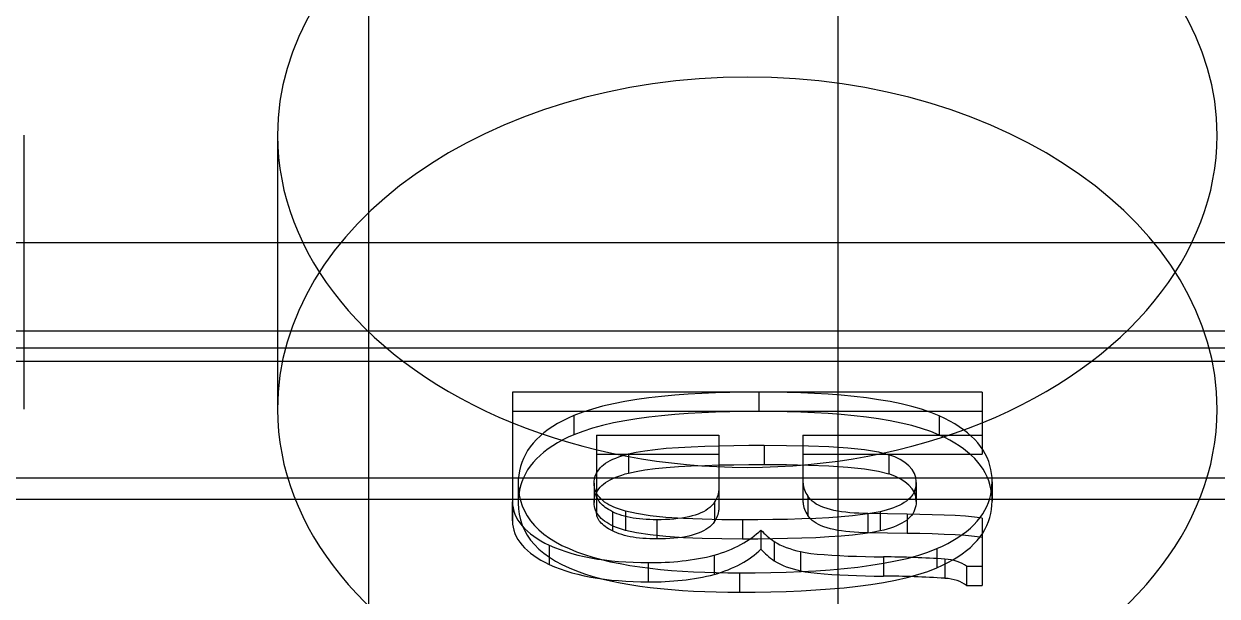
# Model space of a CAD drawing. Extents: x 0 to 171, y 0 to 233.
# Drawn here: x 51.2 to 56.25, y 17.89 to 20.32 of the extents above; entities that cross this region are included whole.
import ezdxf

# ---------------------------------------------------------------- set-up
doc = ezdxf.new("R2010")
doc.units = 0
doc.layers.add('-15N-THT. THIẾT BỊ ĐÓNG MỞ', color=40, linetype='CONTINUOUS')

# ---------------------------------------------------------------- blocks, each defined once
blk = doc.blocks.new('06 - N - SC VSD CHIẾU TRÊN ATV630U75~D11N4')
at = {"layer": '-15N-THT. THIẾT BỊ ĐÓNG MỞ'}
for p, q in [((-32.841, -225.0518), (-32.841, -209.1443)), ((-30.8537, -225.0518), (-30.8537, -209.1443)), ((-34.3006, -213.1625), (-34.3006, -214.3225)), ((-33.2268, -213.1625), (-33.2268, -214.3225)), ((-1.9884, -213.6182), (-49.2078, -213.6182)), ((39.5042, -213.9921), (-38.8143, -213.9921)), ((-38.8143, -214.0624), (39.5042, -214.0624)), ((39.5042, -214.1207), (-38.8143, -214.1207)), ((-30.2441, -214.2505), (-32.2326, -214.2505)), ((-32.2326, -214.2505), (-32.2326, -214.7921)), ((-31.7569, -214.2897), (-31.805, -214.2991)), ((-31.7067, -214.2815), (-31.7569, -214.2897)), ((-31.6547, -214.2744), (-31.7067, -214.2815)), ((-31.601, -214.2684), (-31.6547, -214.2744)), ((-31.5459, -214.2633), (-31.601, -214.2684)), ((-31.4894, -214.2592), (-31.5459, -214.2633)), ((-31.4315, -214.2559), (-31.4894, -214.2592)), ((-31.3726, -214.2535), (-31.4315, -214.2559)), ((-31.3127, -214.2518), (-31.3726, -214.2535)), ((-31.2519, -214.2508), (-31.3127, -214.2518)), ((-31.1904, -214.2505), (-31.2519, -214.2508)), ((-31.1904, -214.2505), (-31.1904, -214.3319)), ((-31.13, -214.2508), (-31.1904, -214.2505)), ((-31.0703, -214.2518), (-31.13, -214.2508)), ((-31.0114, -214.2535), (-31.0703, -214.2518)), ((-30.9535, -214.256), (-31.0114, -214.2535)), ((-30.8966, -214.2593), (-30.9535, -214.256)), ((-30.841, -214.2635), (-30.8966, -214.2593)), ((-30.7868, -214.2687), (-30.841, -214.2635)), ((-30.7341, -214.2748), (-30.7868, -214.2687)), ((-30.6831, -214.282), (-30.7341, -214.2748)), ((-30.6341, -214.2903), (-30.6831, -214.282)), ((-30.5872, -214.2998), (-30.6341, -214.2903)), ((-30.2441, -214.2505), (-30.2441, -214.5131)), ((-30.2441, -214.3319), (-32.2326, -214.3319)), ((-31.9347, -214.3348), (-31.9724, -214.3493)), ((-31.8942, -214.3216), (-31.9347, -214.3348)), ((-31.8508, -214.3097), (-31.8942, -214.3216)), ((-31.805, -214.2991), (-31.8508, -214.3097)), ((-31.5459, -214.3448), (-31.601, -214.3498)), ((-31.4894, -214.3406), (-31.5459, -214.3448)), ((-31.4315, -214.3374), (-31.4894, -214.3406)), ((-31.3726, -214.3349), (-31.4315, -214.3374)), ((-31.3127, -214.3332), (-31.3726, -214.3349)), ((-31.2519, -214.3322), (-31.3127, -214.3332)), ((-31.1904, -214.3319), (-31.2519, -214.3322)), ((-31.13, -214.3322), (-31.1904, -214.3319)), ((-31.0703, -214.3332), (-31.13, -214.3322)), ((-31.0114, -214.3349), (-31.0703, -214.3332)), ((-30.9535, -214.3374), (-31.0114, -214.3349)), ((-30.8966, -214.3407), (-30.9535, -214.3374)), ((-30.841, -214.345), (-30.8966, -214.3407)), ((-30.7868, -214.3501), (-30.841, -214.345)), ((-30.5428, -214.3105), (-30.5872, -214.2998)), ((-30.5009, -214.3226), (-30.5428, -214.3105)), ((-30.4618, -214.3359), (-30.5009, -214.3226)), ((-30.4258, -214.3507), (-30.4618, -214.3359)), ((-32.0618, -214.3957), (-32.0812, -214.4087)), ((-32.0412, -214.3832), (-32.0618, -214.3957)), ((-32.0194, -214.3713), (-32.0412, -214.3832)), ((-31.9964, -214.36), (-32.0194, -214.3713)), ((-31.9724, -214.3493), (-31.9964, -214.36)), ((-31.9724, -214.3493), (-31.9724, -214.4308)), ((-31.8508, -214.3911), (-31.8942, -214.403)), ((-31.805, -214.3805), (-31.8508, -214.3911)), ((-31.7569, -214.3712), (-31.805, -214.3805)), ((-31.7067, -214.363), (-31.7569, -214.3712)), ((-31.6547, -214.3559), (-31.7067, -214.363)), ((-31.601, -214.3498), (-31.6547, -214.3559)), ((-30.7341, -214.3562), (-30.7868, -214.3501)), ((-30.6831, -214.3634), (-30.7341, -214.3562)), ((-30.6341, -214.3718), (-30.6831, -214.3634)), ((-30.5872, -214.3813), (-30.6341, -214.3718)), ((-30.5428, -214.392), (-30.5872, -214.3813)), ((-30.5009, -214.404), (-30.5428, -214.392)), ((-30.4258, -214.3507), (-30.4258, -214.4321)), ((-30.403, -214.3614), (-30.4258, -214.3507)), ((-30.3813, -214.3726), (-30.403, -214.3614)), ((-30.3607, -214.3843), (-30.3813, -214.3726)), ((-30.3413, -214.3966), (-30.3607, -214.3843)), ((-30.3231, -214.4093), (-30.3413, -214.3966)), ((-32.1158, -214.4364), (-32.131, -214.451)), ((-32.0992, -214.4223), (-32.1158, -214.4364)), ((-32.0812, -214.4087), (-32.0992, -214.4223)), ((-31.9964, -214.4414), (-32.0194, -214.4527)), ((-31.9724, -214.4308), (-31.9964, -214.4414)), ((-31.9347, -214.4162), (-31.9724, -214.4308)), ((-31.8942, -214.403), (-31.9347, -214.4162)), ((-31.8762, -214.4316), (-31.3592, -214.4316)), ((-31.8762, -214.4316), (-31.8762, -214.7625)), ((-31.3592, -214.4316), (-31.3592, -214.7492)), ((-31.0028, -214.4316), (-30.2441, -214.4316)), ((-31.0028, -214.4316), (-31.0028, -214.7172)), ((-30.4618, -214.4174), (-30.5009, -214.404)), ((-30.4258, -214.4321), (-30.4618, -214.4174)), ((-30.403, -214.4428), (-30.4258, -214.4321)), ((-30.3813, -214.4541), (-30.403, -214.4428)), ((-30.3061, -214.4225), (-30.3231, -214.4093)), ((-30.2904, -214.4362), (-30.3061, -214.4225)), ((-30.276, -214.4503), (-30.2904, -214.4362)), ((-32.1683, -214.4977), (-32.1779, -214.5141)), ((-32.1572, -214.4817), (-32.1683, -214.4977)), ((-32.1448, -214.4661), (-32.1572, -214.4817)), ((-32.131, -214.451), (-32.1448, -214.4661)), ((-32.0812, -214.4902), (-32.0992, -214.5038)), ((-32.0618, -214.4771), (-32.0812, -214.4902)), ((-32.0412, -214.4646), (-32.0618, -214.4771)), ((-32.0194, -214.4527), (-32.0412, -214.4646)), ((-31.7094, -214.5044), (-31.6716, -214.4981)), ((-31.6716, -214.4981), (-31.6287, -214.4926)), ((-31.6287, -214.4926), (-31.5815, -214.488)), ((-31.5815, -214.488), (-31.5304, -214.4842)), ((-31.5304, -214.4842), (-31.4757, -214.4811)), ((-31.4757, -214.4811), (-31.418, -214.4788)), ((-31.418, -214.4788), (-31.3577, -214.4771)), ((-31.3577, -214.4771), (-31.2955, -214.4759)), ((-31.2955, -214.4759), (-31.232, -214.4752)), ((-31.232, -214.4752), (-31.1675, -214.475)), ((-31.1675, -214.475), (-31.1675, -214.5564)), ((-31.1675, -214.475), (-31.0723, -214.4756)), ((-31.0723, -214.4756), (-30.9802, -214.4775)), ((-30.9802, -214.4775), (-30.8932, -214.4809)), ((-30.8932, -214.4809), (-30.8136, -214.4861)), ((-30.8136, -214.4861), (-30.7431, -214.4935)), ((-30.7431, -214.4935), (-30.6837, -214.5034)), ((-30.3607, -214.4658), (-30.3813, -214.4541)), ((-30.3413, -214.478), (-30.3607, -214.4658)), ((-30.3231, -214.4907), (-30.3413, -214.478)), ((-30.3061, -214.5039), (-30.3231, -214.4907)), ((-30.2629, -214.4649), (-30.276, -214.4503)), ((-30.251, -214.4798), (-30.2629, -214.4649)), ((-30.2405, -214.4952), (-30.251, -214.4798)), ((-30.2314, -214.511), (-30.2405, -214.4952)), ((-32.1931, -214.5481), (-32.1987, -214.5656)), ((-32.1862, -214.5309), (-32.1931, -214.5481)), ((-32.1779, -214.5141), (-32.1862, -214.5309)), ((-32.1448, -214.5475), (-32.1572, -214.5631)), ((-32.131, -214.5324), (-32.1448, -214.5475)), ((-32.1158, -214.5178), (-32.131, -214.5324)), ((-32.0992, -214.5038), (-32.1158, -214.5178)), ((-31.8762, -214.5131), (-31.3592, -214.5131)), ((-31.8384, -214.5515), (-31.829, -214.5455)), ((-31.829, -214.5455), (-31.8187, -214.5398)), ((-31.8187, -214.5398), (-31.8075, -214.5343)), ((-31.8075, -214.5343), (-31.7955, -214.5291)), ((-31.7955, -214.5291), (-31.7828, -214.5242)), ((-31.7828, -214.5242), (-31.7695, -214.5196)), ((-31.7695, -214.5196), (-31.7556, -214.5153)), ((-31.7556, -214.5153), (-31.7412, -214.5114)), ((-31.7412, -214.5114), (-31.7094, -214.5044)), ((-31.7412, -214.5114), (-31.7412, -214.5928)), ((-31.0028, -214.5131), (-30.2441, -214.5131)), ((-30.6837, -214.5034), (-30.6395, -214.5151)), ((-30.6395, -214.5151), (-30.6395, -214.5965)), ((-30.2904, -214.5176), (-30.3061, -214.5039)), ((-30.276, -214.5317), (-30.2904, -214.5176)), ((-30.2629, -214.5463), (-30.276, -214.5317)), ((-30.251, -214.5613), (-30.2629, -214.5463)), ((-30.2235, -214.5271), (-30.2314, -214.511)), ((-30.2169, -214.5436), (-30.2235, -214.5271)), ((-30.2115, -214.5604), (-30.2169, -214.5436)), ((-32.2029, -214.5834), (-32.2059, -214.6015)), ((-32.1987, -214.5656), (-32.2029, -214.5834)), ((-32.1779, -214.5955), (-32.1862, -214.6123)), ((-32.1683, -214.5791), (-32.1779, -214.5955)), ((-32.1572, -214.5631), (-32.1683, -214.5791)), ((-31.8806, -214.6017), (-31.877, -214.5937)), ((-31.877, -214.5937), (-31.8726, -214.5859)), ((-31.8726, -214.5859), (-31.8674, -214.5784)), ((-31.8674, -214.5784), (-31.8615, -214.5711)), ((-31.8615, -214.5711), (-31.8547, -214.5642)), ((-31.8547, -214.5642), (-31.847, -214.5577)), ((-31.847, -214.5577), (-31.8384, -214.5515)), ((-31.7828, -214.6056), (-31.7695, -214.601)), ((-31.7695, -214.601), (-31.7556, -214.5967)), ((-31.7556, -214.5967), (-31.7412, -214.5928)), ((-31.7412, -214.5928), (-31.7094, -214.5859)), ((-31.7094, -214.5859), (-31.6716, -214.5796)), ((-31.6716, -214.5796), (-31.6287, -214.5741)), ((-31.6287, -214.5741), (-31.5815, -214.5694)), ((-31.5815, -214.5694), (-31.5304, -214.5656)), ((-31.5304, -214.5656), (-31.4757, -214.5626)), ((-31.4757, -214.5626), (-31.418, -214.5602)), ((-31.418, -214.5602), (-31.3577, -214.5585)), ((-31.3577, -214.5585), (-31.2955, -214.5573)), ((-31.2955, -214.5573), (-31.232, -214.5567)), ((-31.232, -214.5567), (-31.1675, -214.5564)), ((-31.1675, -214.5564), (-31.0723, -214.557)), ((-31.0723, -214.557), (-30.9802, -214.5589)), ((-30.9802, -214.5589), (-30.8932, -214.5623)), ((-30.8932, -214.5623), (-30.8136, -214.5675)), ((-30.8136, -214.5675), (-30.7431, -214.575)), ((-30.7431, -214.575), (-30.6837, -214.5849)), ((-30.6837, -214.5849), (-30.6395, -214.5965)), ((-30.2405, -214.5767), (-30.251, -214.5613)), ((-30.2314, -214.5924), (-30.2405, -214.5767)), ((-30.2235, -214.6085), (-30.2314, -214.5924)), ((-30.2074, -214.5774), (-30.2115, -214.5604)), ((-30.2045, -214.5947), (-30.2074, -214.5774)), ((-30.2028, -214.6122), (-30.2045, -214.5947)), ((-72.7889, -214.6125), (72.7889, -214.6125)), ((-32.2077, -214.6198), (-32.2083, -214.6384)), ((-32.2083, -214.6384), (-32.2073, -214.6624)), ((-32.2083, -214.6384), (-32.2083, -214.7198)), ((-32.2059, -214.6015), (-32.2077, -214.6198)), ((-32.1987, -214.647), (-32.2029, -214.6648)), ((-32.1931, -214.6295), (-32.1987, -214.647)), ((-32.1862, -214.6123), (-32.1931, -214.6295)), ((-31.887, -214.636), (-31.8866, -214.6272)), ((-31.887, -214.636), (-31.887, -214.7175)), ((-31.8866, -214.6443), (-31.887, -214.636)), ((-31.8866, -214.6272), (-31.8854, -214.6185)), ((-31.8855, -214.6524), (-31.8866, -214.6443)), ((-31.8854, -214.6185), (-31.8834, -214.61)), ((-31.8834, -214.61), (-31.8806, -214.6017)), ((-31.8615, -214.6526), (-31.8547, -214.6457)), ((-31.8547, -214.6457), (-31.847, -214.6391)), ((-31.847, -214.6391), (-31.8384, -214.6329)), ((-31.8384, -214.6329), (-31.829, -214.627)), ((-31.829, -214.627), (-31.8187, -214.6213)), ((-31.8187, -214.6213), (-31.8075, -214.6158)), ((-31.8075, -214.6158), (-31.7955, -214.6106)), ((-31.7955, -214.6106), (-31.7828, -214.6056)), ((-30.5253, -214.6501), (-30.5274, -214.6589)), ((-30.524, -214.6412), (-30.5253, -214.6501)), ((-30.5236, -214.6322), (-30.524, -214.6412)), ((-30.5236, -214.6322), (-30.5236, -214.7136)), ((-30.5235, -214.7099), (-30.5235, -214.6284)), ((-30.2169, -214.625), (-30.2235, -214.6085)), ((-30.2115, -214.6418), (-30.2169, -214.625)), ((-30.2074, -214.6589), (-30.2115, -214.6418)), ((-30.2046, -214.6654), (-30.2029, -214.6477)), ((-30.2029, -214.6477), (-30.2023, -214.6299)), ((-30.2023, -214.6299), (-30.2028, -214.6122)), ((-30.2023, -214.6299), (-30.2023, -214.7113)), ((-32.2077, -214.7012), (-32.2083, -214.7198)), ((-32.2059, -214.6829), (-32.2077, -214.7012)), ((-32.2073, -214.6624), (-32.2043, -214.686)), ((-32.2029, -214.6648), (-32.2059, -214.6829)), ((-32.2043, -214.686), (-32.1991, -214.709)), ((-31.8866, -214.7087), (-31.8854, -214.7)), ((-31.8836, -214.6603), (-31.8855, -214.6524)), ((-31.8854, -214.7), (-31.8834, -214.6915)), ((-31.881, -214.6681), (-31.8836, -214.6603)), ((-31.8834, -214.6915), (-31.8806, -214.6832)), ((-31.8777, -214.6757), (-31.881, -214.6681)), ((-31.8806, -214.6832), (-31.877, -214.6751)), ((-31.8736, -214.683), (-31.8777, -214.6757)), ((-31.877, -214.6751), (-31.8726, -214.6673)), ((-31.8759, -214.6865), (-31.8762, -214.6811)), ((-31.875, -214.6918), (-31.8759, -214.6865)), ((-31.8735, -214.6972), (-31.875, -214.6918)), ((-31.8689, -214.6901), (-31.8736, -214.683)), ((-31.8714, -214.7025), (-31.8735, -214.6972)), ((-31.8726, -214.6673), (-31.8674, -214.6598)), ((-31.8634, -214.6968), (-31.8689, -214.6901)), ((-31.8674, -214.6598), (-31.8615, -214.6526)), ((-31.8572, -214.7033), (-31.8634, -214.6968)), ((-30.9771, -214.698), (-30.9822, -214.6907)), ((-30.9822, -214.6907), (-30.9822, -214.7721)), ((-30.9709, -214.7049), (-30.9771, -214.698)), ((-30.5502, -214.6984), (-30.5573, -214.7053)), ((-30.544, -214.6911), (-30.5502, -214.6984)), ((-30.5386, -214.6835), (-30.544, -214.6911)), ((-30.534, -214.6755), (-30.5386, -214.6835)), ((-30.5303, -214.6673), (-30.534, -214.6755)), ((-30.5274, -214.6589), (-30.5303, -214.6673)), ((-30.2175, -214.717), (-30.2119, -214.7001)), ((-30.2119, -214.7001), (-30.2077, -214.6829)), ((-30.2077, -214.6829), (-30.2046, -214.6654)), ((-30.2045, -214.6762), (-30.2074, -214.6589)), ((-30.2028, -214.6936), (-30.2045, -214.6762)), ((-30.2023, -214.7113), (-30.2028, -214.6936)), ((-43.1916, -214.7038), (66.4715, -214.7038)), ((-32.2326, -214.7954), (-32.2326, -214.7139)), ((-32.2083, -214.7198), (-32.2073, -214.7439)), ((-32.2073, -214.7439), (-32.2043, -214.7674)), ((-32.1991, -214.709), (-32.1918, -214.7315)), ((-32.1918, -214.7315), (-32.1822, -214.7533)), ((-31.887, -214.7175), (-31.8866, -214.7087)), ((-31.8866, -214.7257), (-31.887, -214.7175)), ((-31.8855, -214.7338), (-31.8866, -214.7257)), ((-31.8836, -214.7418), (-31.8855, -214.7338)), ((-31.881, -214.7496), (-31.8836, -214.7418)), ((-31.8777, -214.7571), (-31.881, -214.7496)), ((-31.8687, -214.7078), (-31.8714, -214.7025)), ((-31.8654, -214.713), (-31.8687, -214.7078)), ((-31.8614, -214.7181), (-31.8654, -214.713)), ((-31.8569, -214.7231), (-31.8614, -214.7181)), ((-31.8502, -214.7095), (-31.8572, -214.7033)), ((-31.8518, -214.7281), (-31.8569, -214.7231)), ((-31.846, -214.733), (-31.8518, -214.7281)), ((-31.8423, -214.7155), (-31.8502, -214.7095)), ((-31.8397, -214.7379), (-31.846, -214.733)), ((-31.8336, -214.7212), (-31.8423, -214.7155)), ((-31.8328, -214.7426), (-31.8397, -214.7379)), ((-31.8242, -214.7267), (-31.8336, -214.7212)), ((-31.8254, -214.7473), (-31.8328, -214.7426)), ((-31.8176, -214.7519), (-31.8254, -214.7473)), ((-31.8141, -214.732), (-31.8242, -214.7267)), ((-31.8093, -214.7563), (-31.8176, -214.7519)), ((-31.8034, -214.7369), (-31.8141, -214.732)), ((-31.792, -214.7416), (-31.8034, -214.7369)), ((-31.7799, -214.7461), (-31.792, -214.7416)), ((-31.7674, -214.7502), (-31.7799, -214.7461)), ((-31.7543, -214.754), (-31.7674, -214.7502)), ((-31.4141, -214.7507), (-31.424, -214.7563)), ((-31.4051, -214.7448), (-31.4141, -214.7507)), ((-31.3969, -214.7384), (-31.4051, -214.7448)), ((-31.3896, -214.7315), (-31.3969, -214.7384)), ((-31.383, -214.7243), (-31.3896, -214.7315)), ((-31.3774, -214.7168), (-31.383, -214.7243)), ((-31.3774, -214.7168), (-31.3774, -214.7982)), ((-30.9638, -214.7116), (-30.9709, -214.7049)), ((-30.9558, -214.7179), (-30.9638, -214.7116)), ((-30.9468, -214.7238), (-30.9558, -214.7179)), ((-30.9368, -214.7293), (-30.9468, -214.7238)), ((-30.9259, -214.7343), (-30.9368, -214.7293)), ((-30.914, -214.739), (-30.9259, -214.7343)), ((-30.9009, -214.7433), (-30.914, -214.739)), ((-30.8868, -214.7472), (-30.9009, -214.7433)), ((-30.8718, -214.7508), (-30.8868, -214.7472)), ((-30.8559, -214.7539), (-30.8718, -214.7508)), ((-30.6468, -214.7489), (-30.6613, -214.7529)), ((-30.6328, -214.7445), (-30.6468, -214.7489)), ((-30.6194, -214.7398), (-30.6328, -214.7445)), ((-30.6068, -214.7348), (-30.6194, -214.7398)), ((-30.5951, -214.7295), (-30.6068, -214.7348)), ((-30.5842, -214.7239), (-30.5951, -214.7295)), ((-30.5743, -214.718), (-30.5842, -214.7239)), ((-30.5654, -214.7119), (-30.5743, -214.718)), ((-30.5573, -214.7053), (-30.5654, -214.7119)), ((-30.5303, -214.7488), (-30.534, -214.757)), ((-30.5274, -214.7403), (-30.5303, -214.7488)), ((-30.5253, -214.7316), (-30.5274, -214.7403)), ((-30.524, -214.7227), (-30.5253, -214.7316)), ((-30.5236, -214.7136), (-30.524, -214.7227)), ((-30.2422, -214.7659), (-30.2326, -214.75)), ((-30.2326, -214.75), (-30.2244, -214.7337)), ((-30.2244, -214.7337), (-30.2175, -214.717)), ((-30.2077, -214.7643), (-30.2046, -214.7469)), ((-30.2046, -214.7469), (-30.2029, -214.7292)), ((-30.2029, -214.7292), (-30.2023, -214.7113)), ((-32.2043, -214.7674), (-32.1991, -214.7905)), ((-32.1991, -214.7905), (-32.1918, -214.8129)), ((-32.1822, -214.7533), (-32.1704, -214.7744)), ((-32.1704, -214.7744), (-32.1562, -214.7948)), ((-32.1562, -214.7948), (-32.1397, -214.8144)), ((-31.8736, -214.7644), (-31.8777, -214.7571)), ((-31.8759, -214.7679), (-31.8762, -214.7625)), ((-31.875, -214.7733), (-31.8759, -214.7679)), ((-31.8735, -214.7786), (-31.875, -214.7733)), ((-31.8689, -214.7715), (-31.8736, -214.7644)), ((-31.8714, -214.784), (-31.8735, -214.7786)), ((-31.8687, -214.7892), (-31.8714, -214.784)), ((-31.8634, -214.7782), (-31.8689, -214.7715)), ((-31.8654, -214.7944), (-31.8687, -214.7892)), ((-31.8614, -214.7996), (-31.8654, -214.7944)), ((-31.8572, -214.7847), (-31.8634, -214.7782)), ((-31.8569, -214.8046), (-31.8614, -214.7996)), ((-31.8502, -214.791), (-31.8572, -214.7847)), ((-31.8423, -214.7969), (-31.8502, -214.791)), ((-31.8336, -214.8027), (-31.8423, -214.7969)), ((-31.8242, -214.8082), (-31.8336, -214.8027)), ((-31.8093, -214.7563), (-31.8093, -214.8377)), ((-31.8004, -214.7606), (-31.8093, -214.7563)), ((-31.7909, -214.7647), (-31.8004, -214.7606)), ((-31.7808, -214.7685), (-31.7909, -214.7647)), ((-31.7701, -214.772), (-31.7808, -214.7685)), ((-31.7588, -214.7752), (-31.7701, -214.772)), ((-31.747, -214.7782), (-31.7588, -214.7752)), ((-31.7543, -214.754), (-31.7543, -214.8355)), ((-31.7072, -214.7646), (-31.7543, -214.754)), ((-31.7347, -214.7808), (-31.747, -214.7782)), ((-31.7219, -214.7831), (-31.7347, -214.7808)), ((-31.7087, -214.785), (-31.7219, -214.7831)), ((-31.6949, -214.7867), (-31.7087, -214.785)), ((-31.6493, -214.7734), (-31.7072, -214.7646)), ((-31.6808, -214.788), (-31.6949, -214.7867)), ((-31.6663, -214.7891), (-31.6808, -214.788)), ((-31.6514, -214.7898), (-31.6663, -214.7891)), ((-31.6363, -214.7902), (-31.6514, -214.7898)), ((-31.5829, -214.7802), (-31.6493, -214.7734)), ((-31.6211, -214.7904), (-31.6363, -214.7902)), ((-31.6027, -214.7902), (-31.6211, -214.7904)), ((-31.6211, -214.7904), (-31.6211, -214.8718)), ((-31.5846, -214.7897), (-31.6027, -214.7902)), ((-31.5668, -214.7887), (-31.5846, -214.7897)), ((-31.5091, -214.7852), (-31.5829, -214.7802)), ((-31.5493, -214.7874), (-31.5668, -214.7887)), ((-31.5323, -214.7856), (-31.5493, -214.7874)), ((-31.516, -214.7835), (-31.5323, -214.7856)), ((-31.5004, -214.7809), (-31.516, -214.7835)), ((-31.4296, -214.7885), (-31.5091, -214.7852)), ((-31.4856, -214.7778), (-31.5004, -214.7809)), ((-31.4717, -214.7744), (-31.4856, -214.7778)), ((-31.4585, -214.7705), (-31.4717, -214.7744)), ((-31.4462, -214.7662), (-31.4585, -214.7705)), ((-31.4347, -214.7614), (-31.4462, -214.7662)), ((-31.424, -214.7563), (-31.4347, -214.7614)), ((-31.3458, -214.7903), (-31.4296, -214.7885)), ((-31.3774, -214.7982), (-31.383, -214.8058)), ((-31.2593, -214.7909), (-31.3458, -214.7903)), ((-31.1942, -214.7907), (-31.2593, -214.7909)), ((-31.2593, -214.7909), (-31.2593, -214.8723)), ((-31.1303, -214.79), (-31.1942, -214.7907)), ((-31.0678, -214.7889), (-31.1303, -214.79)), ((-31.0071, -214.7872), (-31.0678, -214.7889)), ((-30.9488, -214.7849), (-31.0071, -214.7872)), ((-30.9771, -214.7794), (-30.9822, -214.7721)), ((-30.9709, -214.7864), (-30.9771, -214.7794)), ((-30.9638, -214.7931), (-30.9709, -214.7864)), ((-30.9558, -214.7994), (-30.9638, -214.7931)), ((-30.9468, -214.8052), (-30.9558, -214.7994)), ((-30.8935, -214.782), (-30.9488, -214.7849)), ((-30.8416, -214.7784), (-30.8935, -214.782)), ((-30.8393, -214.7566), (-30.8559, -214.7539)), ((-30.7933, -214.774), (-30.8416, -214.7784)), ((-30.822, -214.7588), (-30.8393, -214.7566)), ((-30.8042, -214.7607), (-30.822, -214.7588)), ((-30.7859, -214.7621), (-30.8042, -214.7607)), ((-30.7491, -214.7688), (-30.7933, -214.774)), ((-30.7671, -214.7632), (-30.7859, -214.7621)), ((-30.7481, -214.764), (-30.7671, -214.7632)), ((-30.7098, -214.763), (-30.7491, -214.7688)), ((-30.7288, -214.7644), (-30.7481, -214.764)), ((-30.5614, -214.7668), (-30.7288, -214.7644)), ((-30.7288, -214.7644), (-30.7288, -214.8458)), ((-30.6763, -214.7565), (-30.7098, -214.763)), ((-30.6613, -214.7529), (-30.6763, -214.7565)), ((-30.6763, -214.7565), (-30.6763, -214.8379)), ((-30.5743, -214.7995), (-30.5842, -214.8053)), ((-30.5654, -214.7933), (-30.5743, -214.7995)), ((-30.5573, -214.7868), (-30.5654, -214.7933)), ((-30.5077, -214.7678), (-30.5614, -214.7668)), ((-30.5614, -214.7668), (-30.5614, -214.8483)), ((-30.5502, -214.7798), (-30.5573, -214.7868)), ((-30.544, -214.7725), (-30.5502, -214.7798)), ((-30.5386, -214.7649), (-30.544, -214.7725)), ((-30.534, -214.757), (-30.5386, -214.7649)), ((-30.4557, -214.7691), (-30.5077, -214.7678)), ((-30.4057, -214.7708), (-30.4557, -214.7691)), ((-30.3584, -214.773), (-30.4057, -214.7708)), ((-30.3148, -214.7759), (-30.3584, -214.773)), ((-30.2762, -214.7796), (-30.3148, -214.7759)), ((-30.2792, -214.8115), (-30.2655, -214.7967)), ((-30.2441, -214.7843), (-30.2762, -214.7796)), ((-30.2655, -214.7967), (-30.2531, -214.7815)), ((-30.2531, -214.7815), (-30.2422, -214.7659)), ((-30.2441, -214.7843), (-30.2441, -215.0687)), ((-30.2244, -214.8151), (-30.2175, -214.7985)), ((-30.2175, -214.7985), (-30.2119, -214.7815)), ((-30.2119, -214.7815), (-30.2077, -214.7643)), ((-32.1918, -214.8129), (-32.1822, -214.8347)), ((-32.1822, -214.8347), (-32.1704, -214.8559)), ((-32.1397, -214.8144), (-32.1209, -214.8331)), ((-32.1209, -214.8331), (-32.0998, -214.851)), ((-32.0998, -214.851), (-32.0764, -214.8679)), ((-31.8518, -214.8095), (-31.8569, -214.8046)), ((-31.846, -214.8144), (-31.8518, -214.8095)), ((-31.8397, -214.8193), (-31.846, -214.8144)), ((-31.8328, -214.8241), (-31.8397, -214.8193)), ((-31.8254, -214.8287), (-31.8328, -214.8241)), ((-31.8176, -214.8333), (-31.8254, -214.8287)), ((-31.8141, -214.8134), (-31.8242, -214.8082)), ((-31.8093, -214.8377), (-31.8176, -214.8333)), ((-31.8034, -214.8184), (-31.8141, -214.8134)), ((-31.8004, -214.842), (-31.8093, -214.8377)), ((-31.792, -214.8231), (-31.8034, -214.8184)), ((-31.7909, -214.8461), (-31.8004, -214.842)), ((-31.7799, -214.8275), (-31.792, -214.8231)), ((-31.7808, -214.8499), (-31.7909, -214.8461)), ((-31.7701, -214.8535), (-31.7808, -214.8499)), ((-31.7674, -214.8317), (-31.7799, -214.8275)), ((-31.7588, -214.8567), (-31.7701, -214.8535)), ((-31.7543, -214.8355), (-31.7674, -214.8317)), ((-31.7072, -214.846), (-31.7543, -214.8355)), ((-31.6493, -214.8548), (-31.7072, -214.846)), ((-31.4585, -214.8519), (-31.4717, -214.8558)), ((-31.4462, -214.8476), (-31.4585, -214.8519)), ((-31.4347, -214.8429), (-31.4462, -214.8476)), ((-31.424, -214.8378), (-31.4347, -214.8429)), ((-31.4141, -214.8322), (-31.424, -214.8378)), ((-31.4051, -214.8262), (-31.4141, -214.8322)), ((-31.3969, -214.8198), (-31.4051, -214.8262)), ((-31.3896, -214.813), (-31.3969, -214.8198)), ((-31.383, -214.8058), (-31.3896, -214.813)), ((-31.181, -214.8339), (-31.181, -214.9153)), ((-30.9368, -214.8107), (-30.9468, -214.8052)), ((-30.9259, -214.8158), (-30.9368, -214.8107)), ((-30.914, -214.8204), (-30.9259, -214.8158)), ((-30.9009, -214.8248), (-30.914, -214.8204)), ((-30.8868, -214.8287), (-30.9009, -214.8248)), ((-30.8718, -214.8322), (-30.8868, -214.8287)), ((-30.8559, -214.8354), (-30.8718, -214.8322)), ((-30.8393, -214.838), (-30.8559, -214.8354)), ((-30.822, -214.8403), (-30.8393, -214.838)), ((-30.8042, -214.8421), (-30.822, -214.8403)), ((-30.7859, -214.8435), (-30.8042, -214.8421)), ((-30.7491, -214.8503), (-30.7933, -214.8554)), ((-30.7671, -214.8447), (-30.7859, -214.8435)), ((-30.7481, -214.8454), (-30.7671, -214.8447)), ((-30.7098, -214.8444), (-30.7491, -214.8503)), ((-30.7288, -214.8459), (-30.7481, -214.8454)), ((-30.5614, -214.8483), (-30.7288, -214.8458)), ((-30.6763, -214.8379), (-30.7098, -214.8444)), ((-30.6613, -214.8343), (-30.6763, -214.8379)), ((-30.6468, -214.8303), (-30.6613, -214.8343)), ((-30.6328, -214.826), (-30.6468, -214.8303)), ((-30.6194, -214.8213), (-30.6328, -214.826)), ((-30.6068, -214.8162), (-30.6194, -214.8213)), ((-30.5951, -214.8109), (-30.6068, -214.8162)), ((-30.5842, -214.8053), (-30.5951, -214.8109)), ((-30.5077, -214.8492), (-30.5614, -214.8483)), ((-30.4557, -214.8505), (-30.5077, -214.8492)), ((-30.4057, -214.8523), (-30.4557, -214.8505)), ((-30.3584, -214.8545), (-30.4057, -214.8523)), ((-30.3476, -214.866), (-30.3285, -214.853)), ((-30.3285, -214.853), (-30.3107, -214.8396)), ((-30.3107, -214.8396), (-30.2943, -214.8258)), ((-30.2943, -214.8258), (-30.2792, -214.8115)), ((-30.2531, -214.863), (-30.2422, -214.8474)), ((-30.2422, -214.8474), (-30.2326, -214.8314)), ((-30.2326, -214.8314), (-30.2244, -214.8151)), ((-32.1704, -214.8559), (-32.1562, -214.8762)), ((-32.1562, -214.8762), (-32.1397, -214.8958)), ((-32.1397, -214.8958), (-32.1209, -214.9146)), ((-32.077, -214.8977), (-32.0547, -214.9077)), ((-32.077, -214.8977), (-32.077, -214.9792)), ((-32.0764, -214.8679), (-32.0508, -214.8838)), ((-32.0508, -214.8838), (-32.023, -214.8988)), ((-32.023, -214.8988), (-31.9932, -214.9128)), ((-31.747, -214.8596), (-31.7588, -214.8567)), ((-31.7347, -214.8622), (-31.747, -214.8596)), ((-31.7219, -214.8645), (-31.7347, -214.8622)), ((-31.7087, -214.8665), (-31.7219, -214.8645)), ((-31.6949, -214.8681), (-31.7087, -214.8665)), ((-31.6808, -214.8695), (-31.6949, -214.8681)), ((-31.6663, -214.8705), (-31.6808, -214.8695)), ((-31.6514, -214.8712), (-31.6663, -214.8705)), ((-31.6363, -214.8717), (-31.6514, -214.8712)), ((-31.5829, -214.8617), (-31.6493, -214.8548)), ((-31.6211, -214.8718), (-31.6363, -214.8717)), ((-31.6027, -214.8716), (-31.6211, -214.8718)), ((-31.5846, -214.8711), (-31.6027, -214.8716)), ((-31.5668, -214.8702), (-31.5846, -214.8711)), ((-31.5091, -214.8666), (-31.5829, -214.8617)), ((-31.5493, -214.8688), (-31.5668, -214.8702)), ((-31.5323, -214.8671), (-31.5493, -214.8688)), ((-31.516, -214.8649), (-31.5323, -214.8671)), ((-31.5004, -214.8623), (-31.516, -214.8649)), ((-31.4296, -214.8699), (-31.5091, -214.8666)), ((-31.4856, -214.8593), (-31.5004, -214.8623)), ((-31.4717, -214.8558), (-31.4856, -214.8593)), ((-31.3458, -214.8718), (-31.4296, -214.8699)), ((-31.2593, -214.8723), (-31.3458, -214.8718)), ((-31.1942, -214.8721), (-31.2593, -214.8723)), ((-31.1303, -214.8715), (-31.1942, -214.8721)), ((-31.0678, -214.8703), (-31.1303, -214.8715)), ((-31.1246, -214.8831), (-31.1246, -214.9645)), ((-31.0071, -214.8686), (-31.0678, -214.8703)), ((-30.9488, -214.8663), (-31.0071, -214.8686)), ((-30.8935, -214.8634), (-30.9488, -214.8663)), ((-30.8416, -214.8598), (-30.8935, -214.8634)), ((-30.7933, -214.8554), (-30.8416, -214.8598)), ((-30.4358, -214.9125), (-30.4121, -214.9017)), ((-30.4121, -214.9017), (-30.3895, -214.8903)), ((-30.3895, -214.8903), (-30.3679, -214.8784)), ((-30.3679, -214.8784), (-30.3476, -214.866)), ((-30.3148, -214.8574), (-30.3584, -214.8545)), ((-30.2762, -214.8611), (-30.3148, -214.8574)), ((-30.2943, -214.9072), (-30.2792, -214.8929)), ((-30.2792, -214.8929), (-30.2655, -214.8781)), ((-30.2441, -214.8658), (-30.2762, -214.8611)), ((-30.2655, -214.8781), (-30.2531, -214.863)), ((-32.1209, -214.9146), (-32.0998, -214.9324)), ((-32.0998, -214.9324), (-32.0764, -214.9493)), ((-32.0764, -214.9493), (-32.0508, -214.9653)), ((-32.0547, -214.9077), (-32.0313, -214.9169)), ((-32.0313, -214.9169), (-32.007, -214.9254)), ((-32.007, -214.9254), (-31.9818, -214.9331)), ((-31.9932, -214.9128), (-31.9615, -214.9258)), ((-31.9818, -214.9331), (-31.9556, -214.9401)), ((-31.9615, -214.9258), (-31.9279, -214.9378)), ((-31.9556, -214.9401), (-31.9287, -214.9463)), ((-31.9287, -214.9463), (-31.9009, -214.9518)), ((-31.9279, -214.9378), (-31.8925, -214.9488)), ((-31.9009, -214.9518), (-31.8725, -214.9566)), ((-31.8925, -214.9488), (-31.8555, -214.9589)), ((-31.3781, -214.9408), (-31.3781, -215.0222)), ((-31.0136, -214.9251), (-30.9936, -214.9291)), ((-31.0136, -214.9251), (-31.0136, -215.0065)), ((-30.9936, -214.9291), (-30.9696, -214.9326)), ((-30.9696, -214.9326), (-30.9425, -214.9356)), ((-30.9425, -214.9356), (-30.9126, -214.9382)), ((-30.9126, -214.9382), (-30.8807, -214.9404)), ((-30.8807, -214.9404), (-30.8471, -214.9423)), ((-30.8471, -214.9423), (-30.8121, -214.9439)), ((-30.8121, -214.9439), (-30.7759, -214.9452)), ((-30.7759, -214.9452), (-30.7389, -214.9463)), ((-30.7389, -214.9463), (-30.7011, -214.9471)), ((-30.7011, -214.9471), (-30.6626, -214.9478)), ((-30.6626, -214.9478), (-30.6626, -215.0293)), ((-30.6106, -214.965), (-30.5621, -214.9539)), ((-30.5621, -214.9539), (-30.5166, -214.9415)), ((-30.5166, -214.9415), (-30.4744, -214.9277)), ((-30.4744, -214.9277), (-30.4358, -214.9125)), ((-30.4358, -214.9125), (-30.4358, -214.9939)), ((-30.3679, -214.9598), (-30.3476, -214.9474)), ((-30.3476, -214.9474), (-30.3285, -214.9345)), ((-30.3285, -214.9345), (-30.3107, -214.9211)), ((-30.3107, -214.9211), (-30.2943, -214.9072)), ((-32.077, -214.9792), (-32.0547, -214.9891)), ((-32.0547, -214.9891), (-32.0313, -214.9983)), ((-32.0508, -214.9653), (-32.023, -214.9802)), ((-32.0313, -214.9983), (-32.007, -215.0068)), ((-32.023, -214.9802), (-31.9932, -214.9942)), ((-31.9932, -214.9942), (-31.9615, -215.0072)), ((-31.8725, -214.9566), (-31.8433, -214.9607)), ((-31.8555, -214.9589), (-31.817, -214.9681)), ((-31.8433, -214.9607), (-31.8136, -214.9641)), ((-31.817, -214.9681), (-31.7771, -214.9763)), ((-31.8136, -214.9641), (-31.7833, -214.9669)), ((-31.7833, -214.9669), (-31.7525, -214.9689)), ((-31.7771, -214.9763), (-31.7358, -214.9836)), ((-31.7525, -214.9689), (-31.7212, -214.9704)), ((-31.7358, -214.9836), (-31.6934, -214.9901)), ((-31.7212, -214.9704), (-31.6896, -214.9713)), ((-31.6934, -214.9901), (-31.6498, -214.9958)), ((-31.6896, -214.9713), (-31.6575, -214.9716)), ((-31.6575, -214.9716), (-31.6575, -215.053)), ((-31.6498, -214.9958), (-31.6053, -215.0006)), ((-31.6053, -215.0006), (-31.5598, -215.0047)), ((-31.5598, -215.0047), (-31.5134, -215.0081)), ((-30.9488, -215.0064), (-30.8879, -215.0021)), ((-30.8879, -215.0021), (-30.8286, -214.9969)), ((-30.8286, -214.9969), (-30.771, -214.9906)), ((-30.771, -214.9906), (-30.7153, -214.9832)), ((-30.7153, -214.9832), (-30.6617, -214.9747)), ((-30.6617, -214.9747), (-30.6106, -214.965)), ((-30.4744, -215.0091), (-30.4358, -214.9939)), ((-30.4358, -214.9939), (-30.4121, -214.9831)), ((-30.4121, -214.9831), (-30.3895, -214.9718)), ((-30.4021, -214.9571), (-30.4021, -215.0385)), ((-30.3895, -214.9718), (-30.3679, -214.9598)), ((-30.3103, -214.9873), (-30.2441, -214.9873)), ((-30.3103, -214.9873), (-30.3103, -215.0687)), ((-32.007, -215.0068), (-31.9818, -215.0145)), ((-31.9818, -215.0145), (-31.9556, -215.0215)), ((-31.9615, -215.0072), (-31.9279, -215.0193)), ((-31.9556, -215.0215), (-31.9287, -215.0278)), ((-31.9287, -215.0278), (-31.9009, -215.0333)), ((-31.9279, -215.0193), (-31.8925, -215.0303)), ((-31.9009, -215.0333), (-31.8725, -215.0381)), ((-31.8925, -215.0303), (-31.8555, -215.0404)), ((-31.8725, -215.0381), (-31.8433, -215.0422)), ((-31.8555, -215.0404), (-31.817, -215.0495)), ((-31.8433, -215.0422), (-31.8136, -215.0456)), ((-31.817, -215.0495), (-31.7771, -215.0577)), ((-31.8136, -215.0456), (-31.7833, -215.0483)), ((-31.7833, -215.0483), (-31.7525, -215.0504)), ((-31.7525, -215.0504), (-31.7212, -215.0519)), ((-31.7212, -215.0519), (-31.6896, -215.0527)), ((-31.6896, -215.0527), (-31.6575, -215.053)), ((-31.5134, -215.0081), (-31.4663, -215.0108)), ((-31.4663, -215.0108), (-31.4185, -215.0129)), ((-31.4185, -215.0129), (-31.37, -215.0143)), ((-31.37, -215.0143), (-31.321, -215.0152)), ((-31.321, -215.0152), (-31.2714, -215.0154)), ((-31.2714, -215.0154), (-31.205, -215.0151)), ((-31.2714, -215.0154), (-31.2714, -215.0969)), ((-31.205, -215.0151), (-31.1394, -215.0141)), ((-31.1394, -215.0141), (-31.0747, -215.0123)), ((-31.0747, -215.0123), (-31.0112, -215.0098)), ((-31.0136, -215.0065), (-30.9936, -215.0105)), ((-31.0112, -215.0098), (-30.9488, -215.0064)), ((-30.9936, -215.0105), (-30.9696, -215.014)), ((-30.9696, -215.014), (-30.9425, -215.017)), ((-30.9425, -215.017), (-30.9126, -215.0196)), ((-30.9126, -215.0196), (-30.8807, -215.0218)), ((-30.8807, -215.0218), (-30.8471, -215.0237)), ((-30.8471, -215.0237), (-30.8121, -215.0253)), ((-30.8121, -215.0253), (-30.7759, -215.0266)), ((-30.7759, -215.0266), (-30.7389, -215.0277)), ((-30.7389, -215.0277), (-30.7011, -215.0286)), ((-30.7011, -215.0286), (-30.6626, -215.0293)), ((-30.6617, -215.0562), (-30.6106, -215.0464)), ((-30.6106, -215.0464), (-30.5621, -215.0353)), ((-30.5621, -215.0353), (-30.5166, -215.0229)), ((-30.5166, -215.0229), (-30.4744, -215.0091)), ((-31.7771, -215.0577), (-31.7358, -215.0651)), ((-31.7358, -215.0651), (-31.6934, -215.0715)), ((-31.6934, -215.0715), (-31.6498, -215.0772)), ((-31.6498, -215.0772), (-31.6053, -215.0821)), ((-31.6053, -215.0821), (-31.5598, -215.0862)), ((-31.5598, -215.0862), (-31.5134, -215.0896)), ((-31.5134, -215.0896), (-31.4663, -215.0923)), ((-31.4663, -215.0923), (-31.4185, -215.0943)), ((-31.4185, -215.0943), (-31.37, -215.0958)), ((-31.37, -215.0958), (-31.321, -215.0966)), ((-31.321, -215.0966), (-31.2714, -215.0969)), ((-31.2714, -215.0969), (-31.205, -215.0966)), ((-31.205, -215.0966), (-31.1394, -215.0955)), ((-31.1394, -215.0955), (-31.0747, -215.0938)), ((-31.0747, -215.0938), (-31.0112, -215.0912)), ((-31.0112, -215.0912), (-30.9488, -215.0878)), ((-30.9488, -215.0878), (-30.8879, -215.0836)), ((-30.8879, -215.0836), (-30.8286, -215.0783)), ((-30.8286, -215.0783), (-30.771, -215.072)), ((-30.771, -215.072), (-30.7153, -215.0647)), ((-30.7153, -215.0647), (-30.6617, -215.0562)), ((-30.3103, -215.0687), (-30.2441, -215.0687))]:
    blk.add_line(p, q, dxfattribs=at)
for centre, major_axis, ratio, start_param, end_param in [((-31.2384, -213.1625), (-1.9884, 0), 0.707107, 3.141593, 6.283185), ((-31.2384, -214.3225), (-1.9884, 0), 0.707107, 3.141593, 6.283185), ((-31.2384, -213.1625), (-1.9884, 0), 0.707107, 0, 3.141593), ((-31.2384, -214.3225), (-1.9884, 0), 0.707107, 0, 3.141593), ((-30.7498, -214.6284), (-0.2263, 0), 0.573576, 3.141593, 4.203209), ((-30.7498, -214.7099), (-0.2263, 0), 0.573576, 3.141593, 4.203209), ((-30.704, -214.6276), (0.2991, 0), 0.573576, -3.093912, -2.765008), ((-30.7498, -214.6284), (-0.2263, 0), 0.573576, 3.112795, 3.141593), ((-31.5991, -214.6641), (-0.24, 0), 0.573576, 2.749042, 3.115126), ((-31.8249, -214.7139), (0.4077, 0), 0.573576, 3.127654, 3.141694), ((-31.8249, -214.7139), (0.4077, 0), 0.573576, -3.141491, -2.23737), ((-31.5991, -214.7456), (-0.24, 0), 0.573576, 2.749042, 3.115126), ((-30.704, -214.709), (-0.2991, 0), 0.573576, 0.047681, 0.376584), ((-30.7498, -214.7099), (-0.2263, 0), 0.573576, 3.112795, 3.141593), ((-31.8249, -214.7954), (-0.4077, 0), 0.573576, -0.013938, 0.000102), ((-31.8249, -214.7954), (-0.4077, 0), 0.573576, 0.000102, 0.904223), ((-31.5961, -214.6953), (0.4803, 0), 0.573576, -1.099632, -0.527053), ((-30.6958, -214.6864), (0.5491, 0), 0.573576, -2.65443, -2.467139), ((-30.9124, -214.7676), (0.2926, 0), 0.573576, -2.382442, -1.924046), ((-31.6381, -214.5972), (0.653, 0), 0.573576, -1.600587, -1.161287), ((-31.5961, -214.7767), (-0.4803, 0), 0.573576, 2.04196, 2.614539), ((-30.6958, -214.7679), (-0.5491, 0), 0.573576, 0.487162, 0.674454), ((-30.679, -216.3123), (2.379, 0), 0.573576, 1.45411, 1.563885), ((-30.9124, -214.849), (-0.2926, 0), 0.573576, 0.759151, 1.217547), ((-30.415, -215.031), (0.1295, 0), 0.573576, 0.629267, 1.470869), ((-31.6381, -214.6786), (-0.653, 0), 0.573576, 1.541006, 1.980305), ((-30.679, -216.3937), (-2.379, 0), 0.573576, -1.687483, -1.577708), ((-30.415, -215.1124), (-0.1295, 0), 0.573576, -2.512326, -1.670724)]:
    blk.add_ellipse(centre, major_axis=major_axis, ratio=ratio, start_param=start_param, end_param=end_param, dxfattribs=at)

msp = doc.modelspace()

# ---------------------------------------------------------------- block references
msp.add_blockref('06 - N - SC VSD CHIẾU TRÊN ATV630U75~D11N4', (85.5, 233.0068))

doc.saveas('drawing.dxf')
